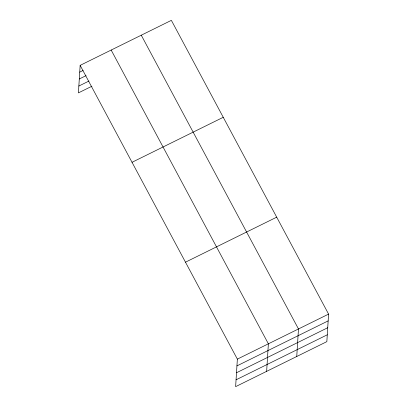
<?xml version="1.0" encoding="UTF-8"?>
<svg xmlns="http://www.w3.org/2000/svg" width="407" height="407" viewBox="0 0 407 407"><rect width="100%" height="100%" fill="white"/><g stroke="black" fill="none" stroke-linecap="round" stroke-linejoin="round"><path stroke-width="0.61" d="M80.154 65.359L237.362 359.122L235.633 386.65L326.846 341.641L328.581 314.112L171.367 20.35L80.154 65.359L78.419 92.888L91.951 86.208M266.646 371.347L268.376 343.818L111.167 50.056M296.749 356.496L298.479 328.963L141.265 35.2M79.726 72.131L83.109 70.462M79.294 78.978L86.06 75.641M78.851 86.04L89.001 81.029M132.031 162.296L223.245 117.292M185.485 262.179L276.699 217.17M237.362 359.122L328.581 314.112M236.94 365.893L328.154 320.889M236.508 372.746L327.721 327.737M236.065 379.802L327.279 334.793"/></g></svg>
